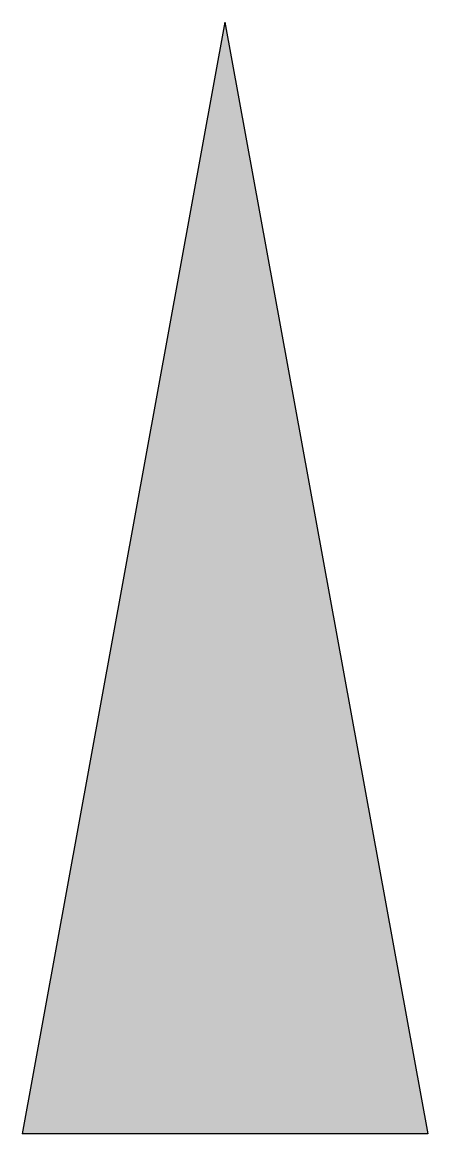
# Model space of a CAD drawing. Header units: millimetres. Extents: x -0.12 to 0.153, y -0.116 to 0.631.
import ezdxf

# ---------------------------------------------------------------- set-up
doc = ezdxf.new("R2010")
doc.units = ezdxf.units.MM

msp = doc.modelspace()

# ---------------------------------------------------------------- hatches: boundary and pattern name
h = msp.add_hatch(color=256)
h.dxf.hatch_style = 1
h.paths.add_polyline_path([(0.01645, 0.6311), (-0.11967, -0.11608), (0.15258, -0.11608)])

# ---------------------------------------------------------------- linework, layer by layer
for p, q in [((0.01645, 0.6311), (-0.11967, -0.11608)), ((0.01645, 0.6311), (0.15258, -0.11608)), ((0.15258, -0.11608), (-0.11967, -0.11608))]:
    msp.add_line(p, q)

doc.saveas('drawing.dxf')
